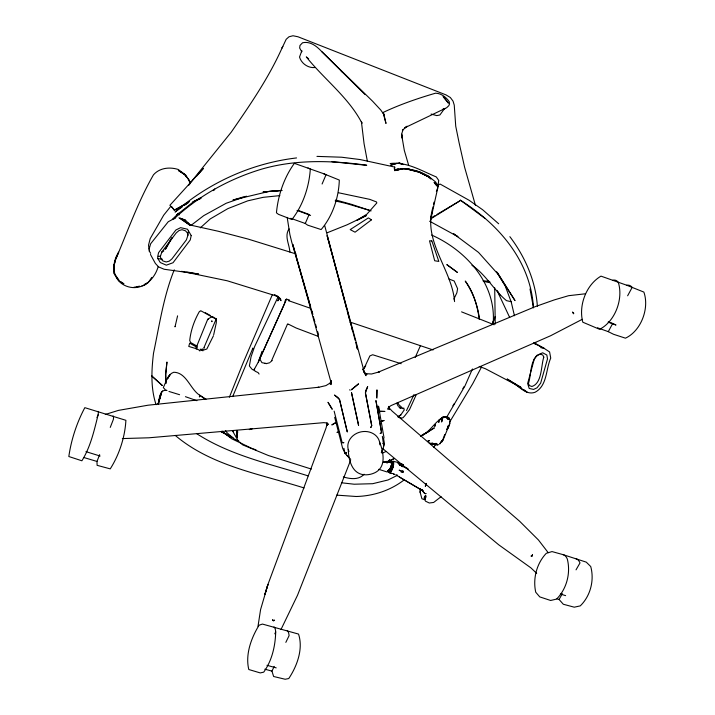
<?xml version="1.0" encoding="UTF-8"?>
<svg xmlns="http://www.w3.org/2000/svg" width="715" height="715" viewBox="0 0 715 715"><rect width="100%" height="100%" fill="white"/><g stroke="black" fill="none" stroke-linecap="round" stroke-linejoin="round"><path stroke-width="1.07" d="M397.281 402.625L397.272 404.627L398.3 406.245M376.903 398.148L376.957 389.863L376.644 397.352M158.23 403.993L160.973 394.716L158.23 403.993C159.257 399.149 159.606 388.835 166.988 390.417L165.076 390.327M403.144 466.761L403.251 465.286L401.464 464.285L403.314 464.929L401.49 463.597L400.766 464.5L401.106 463.99L397.656 462.793L401.079 463.981L402.402 466.654L401.83 465.277L400.668 464.929L401.857 466.028L398.925 464.428L404.19 466.752L401.884 465.59L403.153 466.564M236.871 430.51L237.434 437.714L237.291 434.657M327.461 423.36L327.399 425.3L326.782 423.226M437.991 186.302L438.733 180.439L436.32 176.954C421.77 170.921 406.585 161.465 390.175 163.538L393.384 164.075M420.465 488.801L420.268 492.733L421.913 498.748L424.656 499.794M421.886 489.409L423.092 491.339L421.859 490.07L422.842 490.767L422.61 490.061M273.997 626.921A24.158 6.069 -75.1 0 1 275.704 631.962C275.32 646.02 272.004 660.589 263.71 672.154L260.26 672.922L248.793 669.517C245.165 654.493 251.188 638.039 259.071 625.214L262.432 624.07L298.53 634.071C303.428 648.836 297.1 666.04 288.762 678.544L285.169 679.25L273.622 676.497L271.95 671.099L274.22 666.398M388.647 470.354L389.094 472.526L390.435 472.4L389.237 472.579L388.603 470.667L389.175 472.302L390.265 472.115L391.766 469.853L393.608 462.131L393.08 467.279L390.435 472.4C392.026 470.863 396.128 460.451 391.749 461.872M493.153 323.975C496.585 283.935 466.234 250.456 431.646 235.056M257.999 626.34L260.582 609.591L267.964 584.396L326.094 427.874L327.264 423.307M394.483 169.598L394.76 167.078L360.101 159.552L341.618 157.22L316.959 156.388M382.212 451.353L384.456 443.658L383.508 438.259M391.463 464.965L391.677 463.123L391.489 465.143M449.887 423.155L449.994 419.598M391.248 460.246L388.308 461.372L389.854 459.843L390.256 460.826L389.854 459.843L388.2 461.381L385.787 461.524L388.156 461.497L383.41 462.122M187.795 235.351L188.438 231.106M433.236 206.492C422.082 240.213 451.049 268.125 454.49 300.291M433.603 204.329L433.969 202.175M431.887 212.838L430.305 221.418L437.875 187.473L436.373 191.557M206.036 399.185L199.762 395.261L199.414 396.807L199.762 395.261C190.235 389.362 186.588 372.452 173.781 372.256C167.417 374.365 166.077 382.31 163.288 387.557L164.986 389.38M97.991 411.34A26.008 2.342 -71.9 0 1 98.125 414.745C94.21 430.439 90.519 446.991 81.885 460.782L68.828 456.519C71.232 439.662 76.818 422.69 84.826 407.666L125.894 420.313C125.009 437.026 119.235 454.749 110.244 468.87L97.106 465.322L96.99 461.443L99.644 454.633M535.285 344.389L535.732 342.413M177.588 315.842L175.014 326.88L175.139 326.362M213.687 334.745L216.261 322.957L216.404 320.32L214.893 318.005M389.461 469.818L388.71 471.382L387.905 471.301L389.371 470.72L390.462 467.69L390.059 468.54M394.206 168.919L394.689 167.078M149.095 249.115L150.668 243.735L168.257 221.73L174.71 218.298M264.434 363.461L266.481 363.524L261.94 362.675L259.849 359.118M403.153 129.388L401.901 133.231L401.982 137.986L401.535 134.17L404.324 150.445L408.614 165.138M390.193 468.79L391.194 465.867M448.126 428.303L449.815 423.53L442.978 440.226M472.436 368.967L465.018 385.832L447.188 416.327M402.518 472.284L402.992 470.988M174.254 269.805C163.521 296.493 159.374 325.218 153.511 353.228C151.464 370.388 150.57 388.048 156.076 404.708M391.606 461.917L393.053 461.372L391.793 461.667M229.372 397.227L243.136 362.88L272.361 294.651M110.262 427.4L113.363 419.428A25.937 2.637 -72 0 0 113.086 415.987M96.99 417.632L98.125 414.745M329.901 383.821L331.17 380.586L330.974 384.616L330.795 380.478M350.6 460.362L297.529 595.229L280.968 629.566M443.139 438.67L444.757 434.568M492.832 322.858L495.263 316.79M199.646 350.877L200.209 350.69L195.883 348.312L207.725 319.248L211.828 316.745M204.302 347.982L203.739 348.169L216.153 319.096L215.921 318.47L216.153 319.096M232.688 396.584L252.887 348.134L252.797 348.786L252.431 348.33M259.053 359.797L262.065 351.369M492.93 321.982L494.959 317.04M307.942 167.927L310.319 168.99C309.157 186.883 302.99 205.339 291.917 219.532L278.448 214.33L276.446 212.811C278.055 195.329 284.034 177.597 294.374 163.342L323.493 173.656L339.312 180.064C338.776 197.653 332.591 216.091 321.142 229.569L307.602 225.127L305.278 223.482L309.121 214.464L298.754 210.621M322.09 184.014L326.022 174.773L323.493 173.656M271.664 360.521L287.412 324.253L288.199 324.074L296.135 328.006L318.425 336.443M415.174 357.509L420.563 345.399M278.296 296.385L254.612 346.605L251.037 356.812L249.383 365.982L251.993 369.19L253.754 370.272L258.267 362.13L284.347 304.072L285.562 299.469L289.226 299.746L288.601 300.675L310.507 308.299M258.267 362.13L286.742 298.754M416.219 394.743L409.427 409.767L404.69 415.916L402.84 417.882L400.543 418.016L397.719 416.8M158.203 266.534C154.333 280.352 141.23 291.792 126.367 286.143C111.969 280.45 111.048 263.665 118.672 252.163L115.821 259.027C127.869 230.784 138.129 201.451 153.484 174.8C159.677 167.802 169.607 166.774 178.187 169.446L185.632 174.952L190.181 182.379L188.823 179.519L184.434 174.29L178.33 170.411L184.819 174.782L186.606 177.311M387.19 462.525L388.835 461.157L386.949 462.882M406.504 410.616L413.994 394.555M213.454 335.764L206.832 349.018L203.998 349.93L202.095 348.884M289.048 228.889C284.114 236.147 289.477 244.324 289.861 252.046M279.27 297.896L277.822 300.881L279.252 297.941M285.839 642.374L289.083 635.662A24.096 6.292 -75.2 0 0 287.26 630.603M274.801 633.821L275.704 631.962M151.759 277.429L148.595 282.041M381.435 452.273L383.463 448.368M381.31 452.595L383.285 448.841M481.517 367.01L472.785 383.606L449.458 422.386M597.481 327.801L608.286 331.653L612.71 323.457L615.99 325.039L608.099 322.108M627.627 295.796L632.158 287.403A25.999 11.243 -68.9 0 0 626.742 285.231L600.975 276.133C586.032 284.91 578.399 305.609 582.797 322.197L599.617 329.32C615.24 321.393 623.578 298.754 618.269 282.291A26.071 10.993 -69 0 0 612.978 280.173M453.864 299.076L456.858 292.828L457.6 288.69L454.159 280.977L449.011 279.038M365.74 365.669L363.989 368.565L369.878 355.918L372.685 354.747L401.187 363.721M165.165 249.428L171.564 238.05M165.817 248.838L172.244 237.425M562.982 554.617A23.756 10.591 -75.3 0 1 567.308 559.023C570.865 572.983 566.754 588.856 556.556 599.099L550.639 600.475L539.754 596.891L535.732 592.217C532.711 578.614 536.643 563.465 546.278 553.321L552.007 551.578L562.982 554.617L586.264 562.133L590.724 566.53C594.514 580.205 590.51 595.979 580.267 605.882L574.27 607.187L563.322 604.255L559.058 599.474L562.383 593.665M576.031 569.846L580.008 562.92A23.693 10.788 -75.4 0 0 575.566 558.495M452.89 405.807L453.998 403.912M462.864 388.665L463.981 386.735M387.745 471.828L388.996 471.319C393.393 462.319 394.188 460.514 383.374 462.328M387.092 462.909L388.987 461.148L390.855 461.81M425.675 495.37L424.54 496.568L424.165 498.444L425.774 495.307M402.795 466.448L402.304 464.991L402.643 466.529M446.634 417.801C450.343 414.727 434.345 418.901 447.367 416.8C436.749 416.997 431.681 431.395 422.181 434.863M444.614 108.501L439.886 114.981L436.802 115.607L431.082 114.069M433.674 447.331L435.614 444.65M402.724 470.783L401.24 472.4M188.581 185.114L231.24 132.159C250.223 104.703 269.251 77.104 282.747 46.43L282.103 47.968L286.17 39.316L288.976 36.796L292.989 35.75L297.967 36.769L446.035 94.907L450.334 97.508L453.024 101.101L454.248 105.087L455.732 126.206L459.075 142.66L464.598 167.203L475.439 205.348M213.651 190.378L214.768 189.037L213.285 190.628M188.724 185.149L190.19 183.478M196.795 175.935L203.4 168.4L169.902 205.294L170.867 206.242L163.699 215.17L150.195 238.649L148.532 245.111L149.247 250.992L150.686 253.351M390.095 462.015L391.051 461.729M161.447 392.267L162.627 391.051L161.635 392.034M262.065 352.87L262.414 351.61M172.342 219.344L178.58 213.258L176.65 215.045L193.497 201.746L200.155 198.234M391.579 462.453L392.687 461.515L393.268 462.122L393.116 466.493L392.589 466.788L392.687 461.515L391.668 461.747M200.307 227.853L210.264 218.906L227.853 208.628L247.739 200.844L263.12 197.34L279.86 195.615M270.243 362.228L272.156 360.548M173.808 219.005L175.112 217.878C199.923 195.097 229.935 178.616 262.164 168.99C296.153 159.248 331.957 160.464 366.661 165.201M400.123 407.863L398.97 406.889L400.436 407.908L399.748 407.72L403.117 408.685L398.809 404.654L397.96 402.625M402.42 130.264L407.193 126.215L404.779 127.788L446.661 107.724L448.806 105.686L449.547 103.943L449.252 101.718C446.178 97.195 441.235 93.308 435.56 93.191C417.81 98.339 399.837 104.551 383.07 112.47L385.984 123.445L383.946 114.552L380.746 109.994L372.676 101.307L321.75 51.605C316.754 46.287 310.417 41.041 302.579 42.748L299.987 45.438L299.648 48.003L301.748 51.784L301.837 50.72L299.522 57.048C301.355 63.429 308.04 68.193 314.716 67.55M364.114 474.224C358.841 480.194 350.144 479.014 343.325 476.932M438.912 420.349L443.112 417.471L438.912 420.349L438.778 422.422L439.09 420.25C441.307 417.238 447.939 414.325 449.601 419.205L448.957 417.998L449.208 418.999M404.467 479.64C390.756 490.392 373.534 496.067 356.159 496.496L336.747 495.129M441.084 496.693L433.656 502.448L429.295 503.002L425.416 501.135M391.659 462.301L392.687 461.515C393.339 466.189 392.714 467.86 390.31 471.891L391.659 469.871L389.175 472.302L388.853 469.755L389.175 472.302L391.382 469.934C391.15 471.846 388.209 473.956 388.728 470.64M190.869 225.511L203.757 215.626L226.199 203.248L246.478 196.178M182.289 206.858L175.05 212.051C209.102 182.54 251.743 163.208 296.555 157.935M184.104 205.562L188.626 202.318M162.26 251.957L163.833 250.902M429.188 431.19L434.371 427.847L420.492 436.338L429.188 431.19L422.476 435.364M399.05 416.067L400.695 415.049L399.05 416.067L400.695 415.049L404.234 409.918L403.761 407.934M430.591 218.96L459.942 200.817L436.919 214.491M356.883 220.327L366.911 214.169L376.832 202.944L376.483 201.943L369.735 199.351L338.418 192.737M330.366 382.891L325.924 385.6L317.639 387.521L318.863 387.235L147.987 405.217L118.44 410.392L105.302 414.459M432.128 217.333L435.006 215.626M335.63 422.663L331.814 424.925L335.666 422.708M349.438 457.761L345.166 453.596L346.534 452.836L345.166 453.596L342.673 448.412L334.683 417.292M380.228 433.451L381.578 432.664L375.92 400.534L381.604 432.691L380.237 433.46M174.192 209.745L171.537 206.707L174.281 210.192L189.484 201.559M582.26 319.319L550.595 335.755L391.007 405.602L388.897 407.058L387.923 409.32L388.754 406.406L389.461 409.57L388.665 407.845M174.281 210.192L187.831 203.051M200.754 197.814L192.898 201.88L201.013 198.439M356.91 220.408L366.286 215.59L347.124 224.787L327.273 232.732M397.62 475.225L388.013 479.979L372.676 483.706L354.139 484.216L341.457 482.777M200.656 310.9L199.414 311.508C194.346 320.302 190.771 330.401 189.725 340.519L190.673 342.565L197.331 346.248M390.283 461.89L391.096 461.497L391.463 462.274M144.207 284.499L148.023 282.666L144.135 285.401L141.963 285.857M438.742 184.684L440.118 184.059L468.995 200.209L482.652 209.754L498.677 223.777M382.033 453.265L385.966 451.523M390.024 461.622L391.266 461.095L389.881 460.299M429.331 443.3L434.818 444.676L429.644 443.273L431.637 443.729L430.77 443.532L432.28 443.211L437.955 444.775L432.253 443.255L430.77 443.532M388.406 471.006L388.915 470.81L387.762 470.971M387.092 471.963L378.744 469.317M396.235 169.652L398.389 169.097L396.396 169.714M252.475 428.571L249.294 429.59L252.332 428.598M443.845 108.948L444.953 108.6L442.496 109.368M381.095 421.412L384.161 420.483L380.273 421.448M243.315 196.965L232.974 200.048L268.858 191.45L280.959 190.476M338.91 431.931L336.962 432.432L339.062 432.012M266.203 363.649L269.6 362.791M139.791 286.304L133.937 287.26M137.119 286.67L139.228 286.277M395.297 169.535C406.701 167.158 418.507 170.447 428.437 176.167L435.48 181.887L438.018 185.507M395.502 170.152L403.189 168.883L406.889 169.16M288.601 300.675L289.593 300.514M281.889 190.413L263.031 191.951L281.871 190.458M175.112 217.878L175.693 217.843M585.004 293.829L568.595 295.697L554.232 299.925L535.401 306.583L378.315 372.131L379.638 371.764L371.568 373.999L365.463 373.65M428.437 176.167L429.626 177.302L419.24 172.208L407.899 169.151L409.597 169.106M158.453 256.265L160.187 256.202M122.337 438.572L148.899 437.795L323.752 422.654L326.353 422.914L328.364 424.415L327.104 422.931M446.795 417.578L448.618 417.828M392.213 462.444L390.059 461.765M334.137 411.134L342.172 442.63L343.745 442.692M384.456 443.658L382.874 443.631L384.447 443.693M342.172 442.63L343.745 442.683M389.934 461.756L390.98 461.81L391.346 463.07M483.063 280.861L489.087 281.245M331.992 161.706L366.625 165.308M484.126 281.469L490.043 282.139L483.429 281.37M157.613 258.589L162.403 259.205M186.838 271.959L198.627 274.06L164.11 269.242L158.632 266.936L155.387 263.46L150.454 254.451M540.71 347.642L543.981 348.259L549.603 351.959L550.738 358.099C545.733 369.289 547.413 385.805 535.017 392.285C524.899 395.931 517.803 383.91 509.33 380.746M181.592 271.298L227.245 280.789L277.849 296.466L279.833 298.101M399.292 462.748L392.901 461.229M511.457 301.757L506.479 300.649C493.779 290.111 485.959 274.685 471.954 265.256M407.899 169.151L419.41 171.743L429.626 177.302M287.412 324.253L287.877 324.36M335.174 200.906L345.685 203.31L371.139 210.853M407.809 169.303L419.24 172.208L429.456 177.418L428.464 177.249L430.913 179.063M304.116 487.97C260.171 474.054 211.256 466.019 175.22 435.39M264.818 669.186L271.95 671.099M335.746 199.959L351.691 204.401L370.442 210.666M266.963 665.299L276.196 667.864M394.099 474.099L393.25 473.857L395.1 474.653M311.374 469.067L268.393 455.518L242.653 444.846L239.65 442.084M308.111 475.877C270.324 463.999 230.159 455.401 196.562 433.576M83.932 457.546L96.99 461.443M556.958 598.848L559.058 599.474M196.956 348.902L188.76 346.435L189.681 343.173L197.349 347.499M201.049 350.127L203.096 350.743L200.227 349.126M168.954 391.445L179.59 394.707M560.363 594.013L565.628 595.64M85.934 451.648L100.118 456.027M296.099 253.959L248.141 239.078L218.263 231.249L191.924 225.422L188.93 224.367L178.938 217.807L185.587 220.292L190.449 225.279M390.765 466.117C393.786 465.626 391.784 471.122 389.738 468.942M390.748 466.234L392.186 466.689L391.23 469.281L389.791 468.834M388.522 470.658L389.952 471.105M387.557 470.72L389.04 471.167M391.15 463.508L392.58 463.955M433.084 349.939L350.136 322.099M252.922 448.797L256.024 449.869M185.435 396.682L196.893 400.695M290.782 218.307L305.278 223.482M400.936 465.152L399.426 464.616L402.027 466.055M390.819 461.81L388.987 461.148L389.469 462.507M349.564 389.854L350.261 390.104M608.787 321.991L612.71 323.457M297.047 210.407L310.596 215.429M479.238 366.42L485.458 368.761L521.199 387.503M461.568 311.865L494.163 324.78M626.742 285.231L643.866 292.086C649.604 308.21 641.167 330.848 625.464 338.177L613.497 334.271L608.286 331.653M403.519 164.593L398.818 162.662L401.651 164.307M186.669 222.463L188.662 223.303L189.555 225.216M389.049 471.364L389.89 471.721L389.201 471.417L388.853 469.755M251.894 448.439L231.651 438.742L221.927 431.154L230.15 437.08L224.832 433.513M177.57 213.964L179.492 214.813M238.908 441.146L234.011 438.787L227.245 432.968L225.618 430.671M404.359 467.092L408.238 468.969M404.27 466.886L407.175 468.316M225.985 434.094L221.257 431.78L227.138 434.765M227.879 435.024L230.713 436.418M275.168 295.116L277.849 296.466L281.013 300.666L280.495 298.647M230.078 436.257L233.01 437.75M429.867 221.355L457.922 236.683L453.426 233.671L478.523 252.413L497.908 274.06L515.023 300.604L497.336 272.478M533.882 343.254L543.981 348.259L533.882 342.61M205.33 312.741L210.112 315.369M212.024 316.423L213.937 317.478M201.156 310.945L214.965 318.559M399.712 477.209L396.173 475.064M399.497 477.084L421.966 490.24L424.522 493.252L421.984 490.267M399.569 477.128L422.029 490.347M511.842 381.81L507.158 378.995L527.062 392.222L524.497 390.015M513.719 382.936L520.288 386.878M123.677 283.801L118.976 280.816L114.177 273.782L113.882 265.873L115.642 259.393L113.998 265.551L114.034 267.768M274.274 294.66L279.61 298.075M121.219 282.041L123.856 283.819M189.144 224.742L180.135 218.2L185.48 220.175M460.308 200.227C498.418 223.902 530.664 260.966 533.444 307.566M199.762 395.261L204.579 398.818M460.406 200.146L485.092 218.486M366.992 374.392L364.176 372.193L366.017 375.706L362.925 369.172M308.657 58.782L306.297 56.905C324.235 79.365 348.723 97.472 362.022 123.257L361.388 121.514L364.069 143.697L367.403 161.447M382.516 448.403L498.713 544.794L530.879 567.844L536.688 573.35M435.927 443.327L438.224 444.721L435.953 444.953L435.721 444.337M402.429 466.144L403.028 466.707M346.704 455.375L350.734 459.316M341.144 70.928L365.133 94.639M321.75 51.605L342.816 72.59M388.915 407.675L392.16 411.134L519.617 521.235L538.431 539.968L548.191 552.65M434.175 182.513L437.607 186.472L434.988 183.415M436.579 185.096L434.434 182.584L436.141 184.845M434.264 182.522L435.471 184.059M188.394 179.849L190.181 182.379M118.869 280.021L114.123 273.309L114.087 271.092M396.754 474.858L397.2 475.511M509.867 236.674C525.114 256.765 535.615 280.932 537.376 306.243M332.046 408.667L327.988 402.295L332.198 409.489M149.247 250.992L149.542 251.474M195.883 348.312L196.116 348.938M496.621 271.727L505.201 285.955L511.216 301.998L514.451 315.753M497.64 291.309L499.901 295.143M232.67 431.091L238.032 440.592M383.07 112.47L384.062 114.337M496.979 290.397L509.688 317.487M232.974 430.779L233.528 432.012M259.098 374.052L258.088 372.587L255.014 371.183L254.263 369.181M362.854 369.128L364.713 373.57L327.086 235.593L346.659 308.925M324.708 225.591L355.176 340.349M312.723 314.573L291.747 242.162L289.879 234.538L287.18 217.396M313.34 316.709L314.877 322.027M315.494 324.163L316.423 327.354M317.657 331.617L318.577 334.808M309.086 301.247L292.793 244.396L330.982 382.141M309.702 303.392L310.623 306.619M311.856 310.909L312.777 314.126M347.231 311.079L349.537 319.712M350.109 321.866L350.976 325.102M351.548 327.256L352.415 330.491M356.436 345.595L357.303 348.831M355.739 342.494L357.429 348.929M344.621 451.478L345.184 453.623M382.346 436.32L383.767 446.008M379.468 441.566C384.125 453.802 386.994 470.166 370.719 474.215C354.131 477.977 348.741 463.552 348.232 449.467M358.59 425.273L351.485 392.544L358.546 425.291M479.354 319.355C477.245 305.797 473.714 292.149 465.25 281.049C472.847 292.515 477.995 305.564 479.408 319.292M343.924 448.305L344.335 450.468M530.012 288.958L533.488 307.861M384.044 437.946L378.521 406.183L378.816 410.285M454.338 299.826L454.579 301.605M236.638 430.43L237.434 437.714L236.781 430.475M165.773 383.285L165.514 374.589L166.953 362.013L165.862 373.882L165.987 383.347M494.691 287.743L495.245 324.065M349 451.505A16.114 13.862 -12 0 1 360.878 431.896A16.114 13.862 -12 0 1 379.853 444.81M437.678 185.936L437.884 186.731L437.678 185.936M420.304 491.741L420.268 492.733L420.42 488.81L420.304 491.741M543.793 357.143C540.942 365.606 542.202 383.347 531.88 386.484L529.449 385.6L528.412 383.508C531.495 374.848 529.699 357.455 540.343 354.113L542.792 355.051L543.793 357.143M532.452 554.643L532.344 555.573L530.986 556.056L532.237 556.163L532.452 554.643M391.346 465.885L390.327 468.879L391.346 465.885M425.362 498.516L425.094 500.169L425.881 496.264L425.362 498.516M365.857 390.381L365.428 392.937L371.702 425.604L370.772 427.588L371.737 425.613L365.428 392.937L367.671 386.601L365.857 390.381M435.113 424.737L434.845 426.274L435.113 424.737M442.612 417.623L441.7 421.823L442.612 417.623M191.2 235.557L190.253 239.945L173.03 262.736L166.336 265.167L160.294 262.557L157.961 258.723L157.631 256.828L158.578 252.672L175.881 230.007L180.618 227.665L187.491 229.211L191.2 235.557M447.527 418.99L449.038 418.936L446.509 417.694L449.038 418.936L447.527 418.99M457.243 272.272L446.955 264.711L457.243 272.272M573.68 313.197L573.519 313.822L572.483 312.071L573.68 313.197M160.812 393.822L158.265 403.492L161.081 393.071L160.812 393.822M534.302 359.01L527.643 383.526L529.189 388.442L533.613 389.425L537.063 387.78L540.638 383.177L547.493 358.957L546.859 355.024L542.667 352.781L536.733 355.444L534.302 359.01M267.616 585.379L264.872 594.433L267.964 584.396L267.616 585.379M161.858 251.948L160.339 256.551L161 258.884L162.823 260.886L166.211 261.976L169.241 261.145L171.931 258.893L186.401 239.856L187.965 235.19L187.312 232.831L185.471 230.802L182.039 229.703L179.045 230.534L176.256 232.867L161.858 251.948M448.171 425.917L446.929 429.644L448.207 425.908M426.426 483.429L425.327 486.146L426.426 483.429M403.332 472.007L399.274 470.229L403.332 472.007M168.436 376.832L167.498 378.843L170.242 374.428L168.436 376.832M442.835 439.913L441.843 441.95L442.853 439.957M208.297 319.06L207.958 319.596L208.297 319.06M442.076 440.449L439.743 443.899L442.076 440.449M211.863 320.999L211.488 321.518L212.105 321.625L211.863 320.999M351.95 389.255L351.44 389.809L358.572 383.812L351.95 389.255M347.267 431.788L339.509 399.515L337.954 397.469L334.486 395.038L339.509 399.515L347.24 431.815M274.542 620.254L273.085 620.477L272.567 619.699L273.452 620.942L274.542 620.254M371.514 219.8L355.06 232.196L350.189 229.604L368.359 217.905L371.514 219.8M380.478 411.295L378.968 412.341L380.469 411.348L384.947 411.456L380.478 411.295M395.583 170.197L394.832 170.644L395.583 170.197M394.242 458.538L391.284 459.968L394.233 458.529M429.483 440.592L427.525 441.396L429.483 440.592M394.162 164.155L390.444 165.38L397.379 163.234L394.162 164.155M398.371 169.714L394.662 170.429L402.375 168.999L398.371 169.714M425.917 493.493L425.166 493.582L425.917 493.493M431.842 240.919L429.518 240.821L434.693 260.769L438.822 261.422L431.842 240.919M431.503 443.613L429.679 443.38L431.511 443.622M390.864 460.621L390.229 460.478L390.864 460.621M392.088 473.58L389.192 472.588L392.088 473.58M392.821 462.444L391.963 462.104L392.937 464.008L392.821 462.444M162.341 385.528L151.678 375.911L162.341 385.528M237.738 432.039L237.166 431.422L237.738 432.039M391.534 461.756L391.793 463.025L391.534 461.756M447.447 101.762L443.103 96.552L448.439 103.148L447.447 101.762"/></g></svg>
